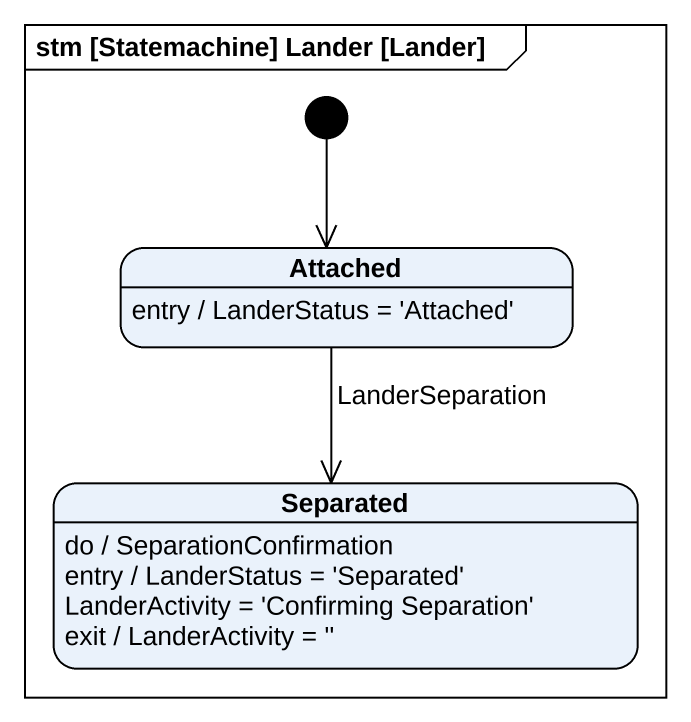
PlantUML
@startuml
mainframe stm [Statemachine] Lander [Lander]
hide empty description
state Attached
Attached : entry / LanderStatus = 'Attached'
state Separated
Separated : do / SeparationConfirmation
Separated : entry / LanderStatus = 'Separated' LanderActivity = 'Confirming Separation'
Separated : exit / LanderActivity = ''
[*] --> Attached
Attached --> Separated : LanderSeparation
@enduml
